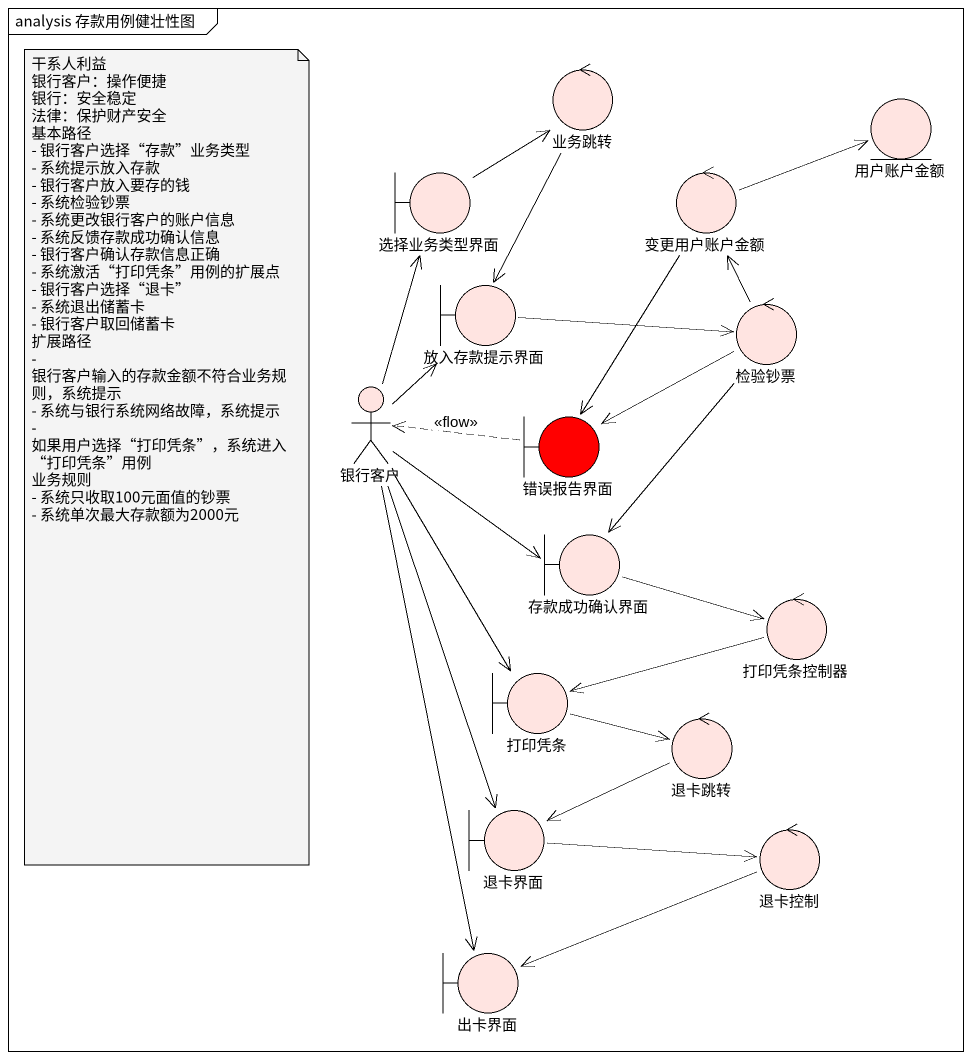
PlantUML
@startuml
mainframe analysis 存款用例健壮性图
control 业务跳转 #FFE4E1
entity 用户账户金额 #FFE4E1
boundary 选择业务类型界面 #FFE4E1
control 变更用户账户金额 #FFE4E1
boundary 放入存款提示界面 #FFE4E1
control 检验钞票 #FFE4E1
actor 银行客户 #FFE4E1
boundary 错误报告界面 #FF0000
boundary 存款成功确认界面 #FFE4E1
control 打印凭条控制器 #FFE4E1
boundary 打印凭条 #FFE4E1
control 退卡跳转 #FFE4E1
boundary 退卡界面 #FFE4E1
control 退卡控制 #FFE4E1
boundary 出卡界面 #FFE4E1
业务跳转 --> 放入存款提示界面
选择业务类型界面 -up-> 业务跳转
变更用户账户金额 -right-> 用户账户金额
变更用户账户金额 --> 错误报告界面
放入存款提示界面 -right-> 检验钞票
检验钞票 -up-> 变更用户账户金额
检验钞票 -left-> 错误报告界面
检验钞票 --> 存款成功确认界面
银行客户 -up-> 选择业务类型界面
银行客户 -up-> 放入存款提示界面
银行客户 -right-> 存款成功确认界面
银行客户 --> 打印凭条
银行客户 --> 退卡界面
银行客户 --> 出卡界面
错误报告界面 .left.> 银行客户 : <<flow>>
存款成功确认界面 -right-> 打印凭条控制器
打印凭条控制器 -left-> 打印凭条
打印凭条 -right-> 退卡跳转
退卡跳转 -left-> 退卡界面
退卡界面 -right-> 退卡控制
退卡控制 -left-> 出卡界面
note as N1
  干系人利益
  银行客户：操作便捷
  银行：安全稳定
  法律：保护财产安全
  基本路径
  - 银行客户选择“存款”业务类型
  - 系统提示放入存款
  - 银行客户放入要存的钱
  - 系统检验钞票
  - 系统更改银行客户的账户信息
  - 系统反馈存款成功确认信息
  - 银行客户确认存款信息正确
  - 系统激活“打印凭条”用例的扩展点
  - 银行客户选择“退卡”
  - 系统退出储蓄卡
  - 银行客户取回储蓄卡
  扩展路径
  - 银行客户输入的存款金额不符合业务规则，系统提示
  - 系统与银行系统网络故障，系统提示
  - 如果用户选择“打印凭条”，系统进入“打印凭条”用例
  业务规则
  - 系统只收取100元面值的钞票
  - 系统单次最大存款额为2000元
end note
@enduml
